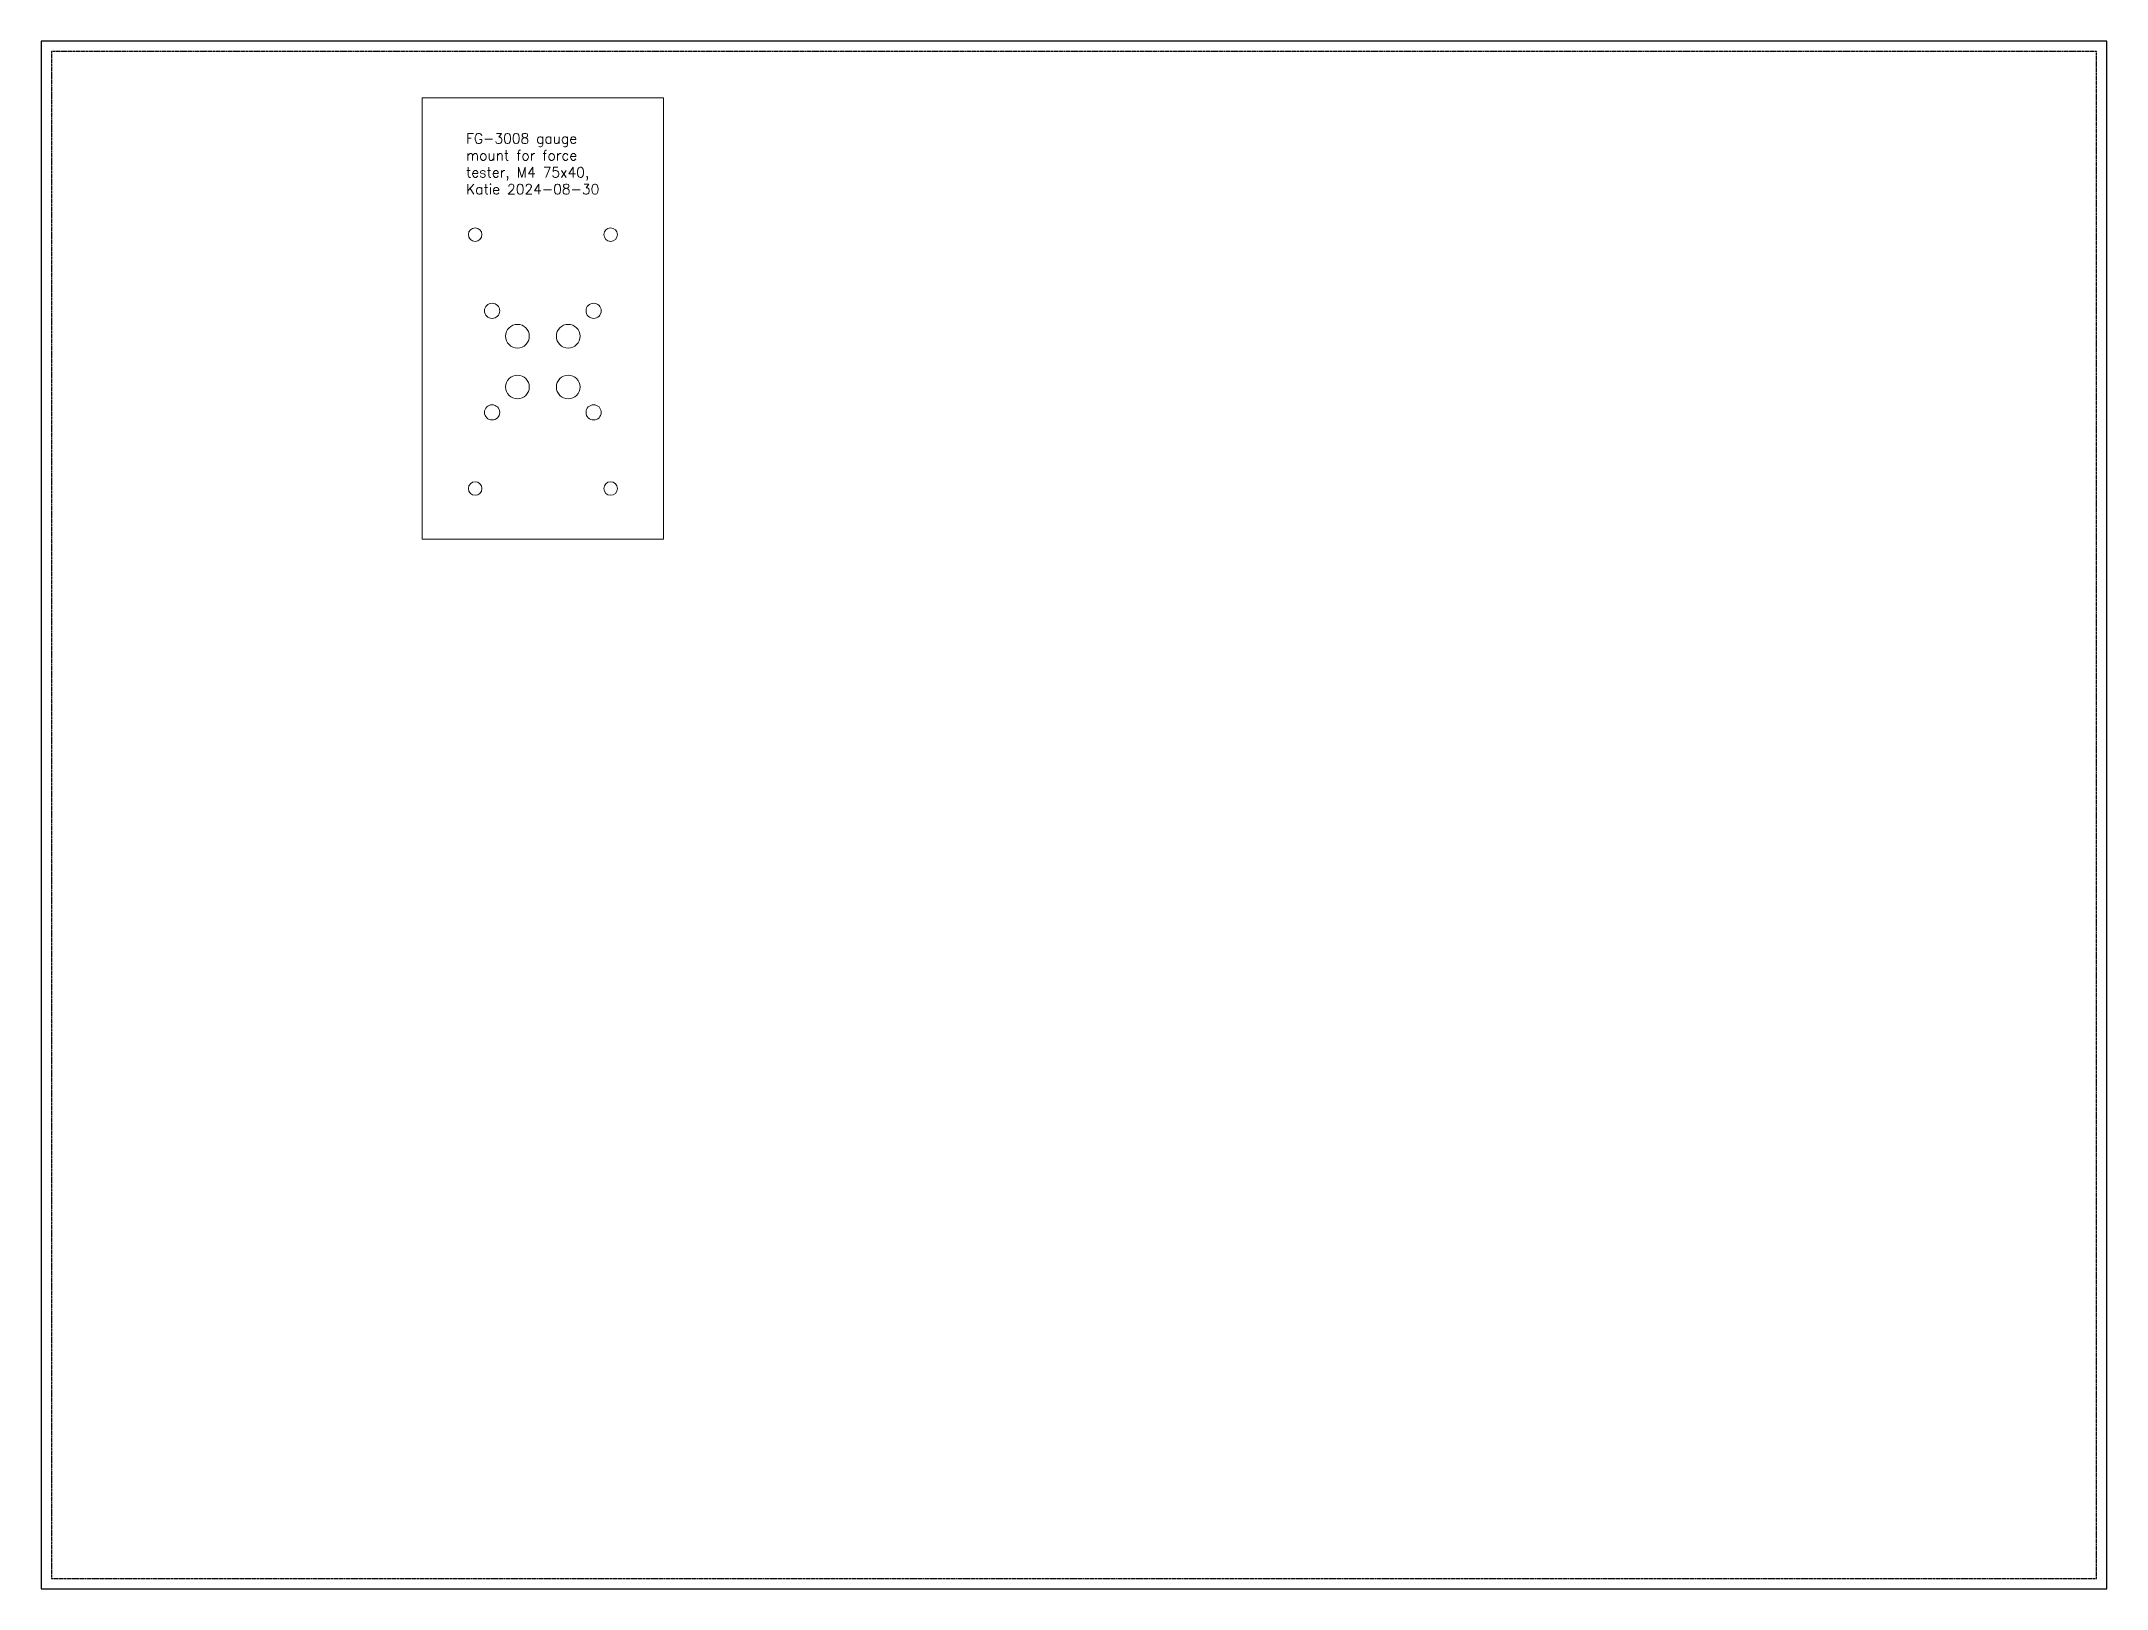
# Model space of a CAD drawing. Header units: millimetres. Extents: x 0 to 610, y 0 to 457.
import ezdxf

# ---------------------------------------------------------------- set-up
doc = ezdxf.new("R2010")
doc.units = ezdxf.units.MM
doc.header["$LTSCALE"] = 0.05
doc.linetypes.add('Dotted', pattern=[15, 12, -3])
doc.layers.get('0').update_dxf_attribs({"plot": 0})
doc.layers.add('CUT', color=1, linetype='Continuous', lineweight=0)
doc.layers.add('ETCH', color=5, linetype='Continuous', lineweight=0)
doc.styles.add('etch', font='simplex.shx', dxfattribs={"height": 1})

msp = doc.modelspace()

# ---------------------------------------------------------------- linework, layer by layer
msp.add_lwpolyline([(0, 0), (610, 0), (610, 457), (0, 457)], close=True)
at = {"linetype": 'Dotted'}
msp.add_lwpolyline([(3, 3), (607, 3), (607, 454), (3, 454)], close=True, dxfattribs=at)
at = {"layer": 'CUT'}
for p, q in [((183.73, 440.31), (112.53, 440.31)), ((112.53, 440.31), (112.53, 310.01)), ((183.73, 310.01), (183.73, 440.31)), ((112.53, 310.01), (183.73, 310.01))]:
    msp.add_line(p, q, dxfattribs=at)
for centre, radius in [((128.13, 399.91), 2), ((168.13, 399.91), 2), ((133.13, 377.41), 2.25), ((163.13, 377.41), 2.25), ((140.63, 369.91), 3.5), ((155.63, 369.91), 3.5), ((140.63, 354.91), 3.5), ((155.63, 354.91), 3.5), ((133.13, 347.41), 2.25), ((163.13, 347.41), 2.25), ((128.13, 324.91), 2), ((168.13, 324.91), 2)]:
    msp.add_circle(centre, radius, dxfattribs=at)

# ---------------------------------------------------------------- texts
at = {"layer": 'ETCH', "style": 'etch'}
for s, p in [('FG-3008 gauge', (125.46, 426.82)), ('mount for force', (125.46, 421.82)), ('tester, M4 75x40,', (125.46, 416.82)), ('Katie 2024-08-30', (125.46, 411.82))]:
    msp.add_text(s, height=3, dxfattribs=at).set_placement(p)

doc.saveas('drawing.dxf')
